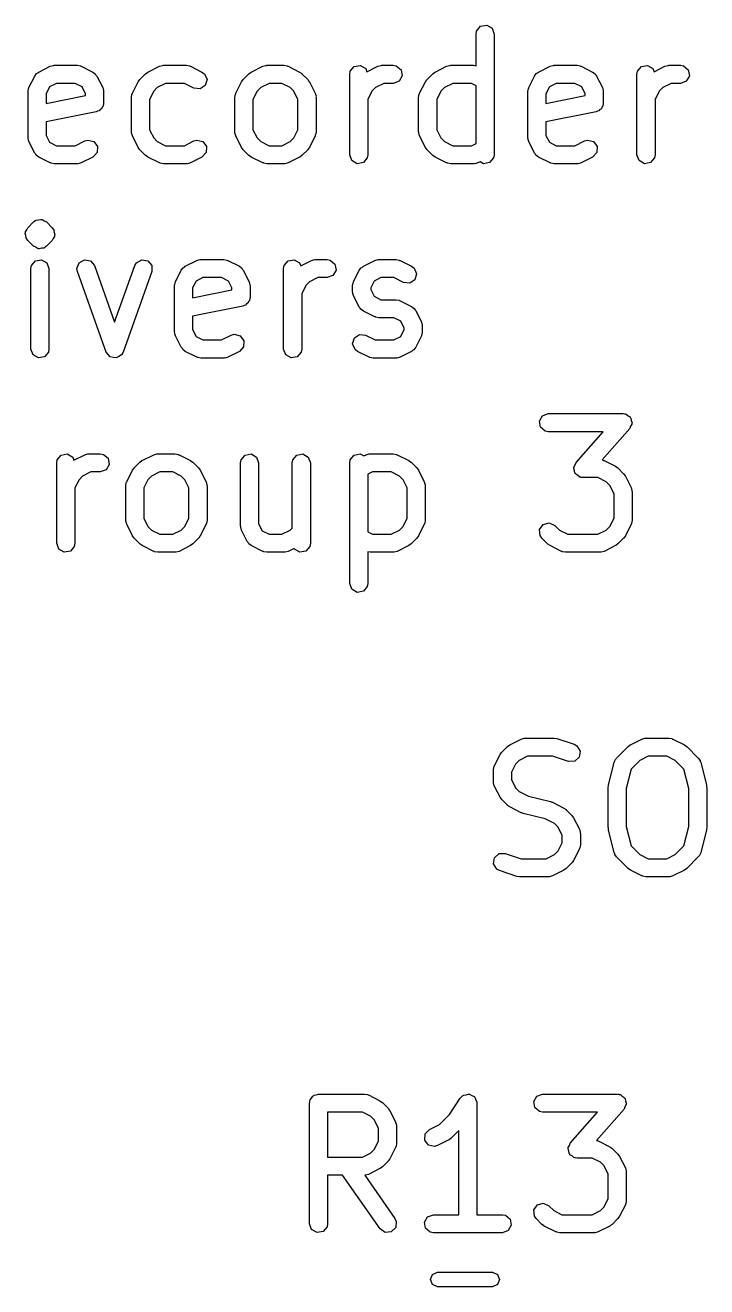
# Model space of a CAD drawing. Extents: x 84 to 170.9, y -102.7 to -57.6.
# Drawn here: x 111.15 to 116.8, y -83.22 to -72.77 of the extents above; entities that cross this region are included whole.
import ezdxf

# ---------------------------------------------------------------- set-up
doc = ezdxf.new("R2010")
doc.units = 0
doc.layers.add('BLACK', color=7, linetype='CONTINUOUS')

msp = doc.modelspace()

# ---------------------------------------------------------------- linework, layer by layer
at = {"layer": 'BLACK', "linetype": 'CONTINUOUS'}
for p, q in [((114.929, -72.7774), (114.98, -72.7685)), ((114.98, -72.7685), (115.024, -72.7942)), ((114.892, -72.8424), (114.896, -72.8167)), ((114.892, -73.1043), (114.892, -72.8424)), ((114.896, -72.8167), (114.929, -72.7774)), ((115.024, -72.7942), (115.042, -72.8424)), ((115.042, -72.8424), (115.042, -73.8424)), ((111.185, -73.285), (111.233, -73.1898)), ((111.233, -73.1898), (111.248, -73.1689)), ((111.248, -73.1689), (111.259, -73.1644)), ((111.259, -73.1644), (111.266, -73.1563)), ((111.266, -73.1563), (111.362, -73.1086)), ((111.362, -73.1086), (111.387, -73.1012)), ((111.387, -73.1012), (111.391, -73.1022)), ((111.391, -73.1022), (111.395, -73.1007)), ((111.395, -73.1007), (111.586, -73.1007)), ((111.586, -73.1007), (111.611, -73.1052)), ((111.611, -73.1052), (111.615, -73.1081)), ((111.615, -73.1081), (111.619, -73.1086)), ((111.619, -73.1086), (111.714, -73.1563)), ((111.714, -73.1563), (111.735, -73.1718)), ((111.735, -73.1718), (111.74, -73.1821)), ((111.74, -73.1821), (111.748, -73.1898)), ((111.748, -73.1898), (111.796, -73.285)), ((112.104, -73.2179), (112.152, -73.1703)), ((112.152, -73.1703), (112.17, -73.1574)), ((112.17, -73.1574), (112.171, -73.1563)), ((112.171, -73.1563), (112.266, -73.1086)), ((112.266, -73.1086), (112.291, -73.1012)), ((112.291, -73.1012), (112.296, -73.1022)), ((112.296, -73.1022), (112.3, -73.1007)), ((112.3, -73.1007), (112.49, -73.1007)), ((112.49, -73.1007), (112.516, -73.1052)), ((112.516, -73.1052), (112.52, -73.1081)), ((112.52, -73.1081), (112.524, -73.1086)), ((112.524, -73.1086), (112.619, -73.1563)), ((112.619, -73.1563), (112.64, -73.1718)), ((112.64, -73.1718), (112.661, -73.2188)), ((112.961, -73.2179), (113.009, -73.1703)), ((113.009, -73.1703), (113.027, -73.1574)), ((113.027, -73.1574), (113.028, -73.1563)), ((113.028, -73.1563), (113.124, -73.1086)), ((113.124, -73.1086), (113.149, -73.1012)), ((113.149, -73.1012), (113.153, -73.1022)), ((113.153, -73.1022), (113.157, -73.1007)), ((113.157, -73.1007), (113.3, -73.1007)), ((113.3, -73.1007), (113.326, -73.1052)), ((113.326, -73.1052), (113.329, -73.1081)), ((113.329, -73.1081), (113.334, -73.1086)), ((113.334, -73.1086), (113.429, -73.1563)), ((113.429, -73.1563), (113.447, -73.1696)), ((113.447, -73.1696), (113.448, -73.1703)), ((113.448, -73.1703), (113.496, -73.2179)), ((113.844, -73.1757), (113.849, -73.1501)), ((113.844, -73.8424), (113.844, -73.1757)), ((113.849, -73.1501), (113.882, -73.1108)), ((113.882, -73.1108), (113.932, -73.1019)), ((113.932, -73.1019), (113.977, -73.1275)), ((113.977, -73.1275), (113.986, -73.1536)), ((113.986, -73.1536), (114.076, -73.1086)), ((114.076, -73.1086), (114.101, -73.1012)), ((114.101, -73.1012), (114.105, -73.1022)), ((114.105, -73.1022), (114.11, -73.1007)), ((114.11, -73.1007), (114.205, -73.1007)), ((114.205, -73.1007), (114.23, -73.1052)), ((114.23, -73.1052), (114.27, -73.1382)), ((114.279, -73.1887), (114.253, -73.2332)), ((114.27, -73.1382), (114.279, -73.1887)), ((114.485, -73.2179), (114.533, -73.1703)), ((114.533, -73.1703), (114.551, -73.1574)), ((114.551, -73.1574), (114.552, -73.1563)), ((114.552, -73.1563), (114.647, -73.1086)), ((114.647, -73.1086), (114.672, -73.1012)), ((114.672, -73.1012), (114.677, -73.1022)), ((114.677, -73.1022), (114.681, -73.1007)), ((114.681, -73.1007), (114.871, -73.1007)), ((114.871, -73.1007), (114.892, -73.1043)), ((115.328, -73.285), (115.376, -73.1898)), ((115.376, -73.1898), (115.391, -73.1689)), ((115.391, -73.1689), (115.402, -73.1644)), ((115.402, -73.1644), (115.409, -73.1563)), ((115.409, -73.1563), (115.505, -73.1086)), ((115.505, -73.1086), (115.53, -73.1012)), ((115.53, -73.1012), (115.534, -73.1022)), ((115.534, -73.1022), (115.538, -73.1007)), ((115.538, -73.1007), (115.729, -73.1007)), ((115.729, -73.1007), (115.754, -73.1052)), ((115.754, -73.1052), (115.758, -73.1081)), ((115.758, -73.1081), (115.762, -73.1086)), ((115.762, -73.1086), (115.857, -73.1563)), ((115.857, -73.1563), (115.878, -73.1718)), ((115.878, -73.1718), (115.883, -73.1821)), ((115.883, -73.1821), (115.891, -73.1898)), ((115.891, -73.1898), (115.939, -73.285)), ((116.225, -73.1757), (116.23, -73.1501)), ((116.225, -73.8424), (116.225, -73.1757)), ((116.23, -73.1501), (116.262, -73.1108)), ((116.262, -73.1108), (116.313, -73.1019)), ((116.313, -73.1019), (116.357, -73.1275)), ((116.357, -73.1275), (116.367, -73.1536)), ((116.367, -73.1536), (116.457, -73.1086)), ((116.457, -73.1086), (116.482, -73.1012)), ((116.482, -73.1012), (116.486, -73.1022)), ((116.486, -73.1022), (116.49, -73.1007)), ((116.49, -73.1007), (116.586, -73.1007)), ((116.586, -73.1007), (116.611, -73.1052)), ((116.611, -73.1052), (116.651, -73.1382)), ((116.66, -73.1887), (116.634, -73.2332)), ((116.651, -73.1382), (116.66, -73.1887)), ((111.177, -73.3186), (111.182, -73.2929)), ((111.182, -73.2929), (111.185, -73.2895)), ((111.185, -73.2895), (111.185, -73.285)), ((111.356, -73.2792), (111.327, -73.3363)), ((111.413, -73.2507), (111.356, -73.2792)), ((111.568, -73.2507), (111.413, -73.2507)), ((111.625, -73.2792), (111.568, -73.2507)), ((111.654, -73.3363), (111.625, -73.2792)), ((111.796, -73.285), (111.803, -73.31)), ((112.042, -73.3326), (112.09, -73.2374)), ((112.09, -73.2374), (112.103, -73.2194)), ((112.103, -73.2194), (112.104, -73.2179)), ((112.249, -73.285), (112.219, -73.3154)), ((112.318, -73.2507), (112.249, -73.285)), ((112.473, -73.2507), (112.318, -73.2507)), ((112.552, -73.2904), (112.473, -73.2507)), ((112.603, -73.2963), (112.552, -73.2904)), ((112.646, -73.268), (112.603, -73.2963)), ((112.661, -73.2188), (112.646, -73.268)), ((112.9, -73.3326), (112.947, -73.2374)), ((112.947, -73.2374), (112.961, -73.2194)), ((112.961, -73.2194), (112.961, -73.2179)), ((113.106, -73.285), (113.076, -73.3154)), ((113.175, -73.2507), (113.106, -73.285)), ((113.282, -73.2507), (113.175, -73.2507)), ((113.351, -73.285), (113.282, -73.2507)), ((113.381, -73.3154), (113.351, -73.285)), ((113.496, -73.2179), (113.509, -73.2363)), ((113.509, -73.2363), (113.51, -73.2374)), ((113.51, -73.2374), (113.558, -73.3326)), ((114.059, -73.285), (114.028, -73.3154)), ((114.127, -73.2507), (114.059, -73.285)), ((114.205, -73.2507), (114.127, -73.2507)), ((114.253, -73.2332), (114.205, -73.2507)), ((114.423, -73.3326), (114.471, -73.2374)), ((114.471, -73.2374), (114.484, -73.2194)), ((114.484, -73.2194), (114.485, -73.2179)), ((114.63, -73.285), (114.6, -73.3154)), ((114.699, -73.2507), (114.63, -73.285)), ((114.854, -73.2507), (114.699, -73.2507)), ((114.892, -73.2697), (114.854, -73.2507)), ((114.892, -73.7484), (114.892, -73.2697)), ((115.32, -73.3186), (115.325, -73.2929)), ((115.325, -73.2929), (115.328, -73.2895)), ((115.328, -73.2895), (115.328, -73.285)), ((115.499, -73.2792), (115.47, -73.3363)), ((115.556, -73.2507), (115.499, -73.2792)), ((115.711, -73.2507), (115.556, -73.2507)), ((115.768, -73.2792), (115.711, -73.2507)), ((115.796, -73.3363), (115.768, -73.2792)), ((115.939, -73.285), (115.946, -73.31)), ((116.44, -73.285), (116.409, -73.3154)), ((116.508, -73.2507), (116.44, -73.285)), ((116.586, -73.2507), (116.508, -73.2507)), ((116.634, -73.2332), (116.586, -73.2507)), ((111.177, -73.6995), (111.177, -73.3186)), ((111.327, -73.3363), (111.327, -73.4176)), ((111.327, -73.4176), (111.654, -73.3523)), ((111.654, -73.3523), (111.654, -73.3363)), ((111.803, -73.31), (111.802, -73.3144)), ((111.802, -73.3144), (111.804, -73.3186)), ((111.804, -73.3186), (111.804, -73.4138)), ((112.035, -73.3662), (112.039, -73.3405)), ((112.035, -73.6519), (112.035, -73.3662)), ((112.039, -73.3405), (112.042, -73.3371)), ((112.042, -73.3371), (112.042, -73.3326)), ((112.219, -73.3154), (112.185, -73.3839)), ((112.185, -73.3839), (112.185, -73.6342)), ((112.892, -73.3662), (112.896, -73.3405)), ((112.892, -73.6519), (112.892, -73.3662)), ((112.896, -73.3405), (112.899, -73.3371)), ((112.899, -73.3371), (112.9, -73.3326)), ((113.076, -73.3154), (113.042, -73.3839)), ((113.042, -73.3839), (113.042, -73.6342)), ((113.415, -73.3839), (113.381, -73.3154)), ((113.415, -73.6342), (113.415, -73.3839)), ((113.558, -73.3326), (113.565, -73.3576)), ((113.565, -73.3576), (113.564, -73.362)), ((113.564, -73.362), (113.565, -73.3662)), ((113.565, -73.3662), (113.565, -73.6519)), ((114.028, -73.3154), (113.994, -73.3839)), ((113.994, -73.3839), (113.994, -73.8424)), ((114.415, -73.3662), (114.42, -73.3405)), ((114.415, -73.6519), (114.415, -73.3662)), ((114.42, -73.3405), (114.423, -73.3371)), ((114.423, -73.3371), (114.423, -73.3326)), ((114.6, -73.3154), (114.565, -73.3839)), ((114.565, -73.3839), (114.565, -73.6342)), ((115.32, -73.6995), (115.32, -73.3186)), ((115.47, -73.3363), (115.47, -73.4176)), ((115.47, -73.4176), (115.796, -73.3523)), ((115.796, -73.3523), (115.796, -73.3363)), ((115.946, -73.31), (115.945, -73.3144)), ((115.945, -73.3144), (115.946, -73.3186)), ((115.946, -73.3186), (115.946, -73.4138)), ((116.409, -73.3154), (116.375, -73.3839)), ((116.375, -73.3839), (116.375, -73.8424)), ((111.743, -73.4874), (111.327, -73.5705)), ((111.754, -73.4809), (111.743, -73.4874)), ((111.766, -73.4788), (111.754, -73.4809)), ((111.775, -73.468), (111.766, -73.4788)), ((111.787, -73.4607), (111.775, -73.468)), ((111.791, -73.449), (111.787, -73.4607)), ((111.799, -73.4395), (111.791, -73.449)), ((111.804, -73.4138), (111.799, -73.4395)), ((115.886, -73.4874), (115.47, -73.5705)), ((115.897, -73.4809), (115.886, -73.4874)), ((115.909, -73.4788), (115.897, -73.4809)), ((115.918, -73.468), (115.909, -73.4788)), ((115.93, -73.4607), (115.918, -73.468)), ((115.934, -73.449), (115.93, -73.4607)), ((115.942, -73.4395), (115.934, -73.449)), ((115.946, -73.4138), (115.942, -73.4395)), ((111.327, -73.5705), (111.327, -73.6818)), ((115.47, -73.5705), (115.47, -73.6818)), ((111.179, -73.7037), (111.177, -73.6995)), ((111.178, -73.7081), (111.179, -73.7037)), ((111.185, -73.7331), (111.178, -73.7081)), ((111.327, -73.6818), (111.356, -73.7389)), ((112.036, -73.6561), (112.035, -73.6519)), ((112.035, -73.6605), (112.036, -73.6561)), ((112.042, -73.6854), (112.035, -73.6605)), ((112.09, -73.7807), (112.042, -73.6854)), ((112.185, -73.6342), (112.219, -73.7027)), ((112.219, -73.7027), (112.249, -73.7331)), ((112.893, -73.6561), (112.892, -73.6519)), ((112.892, -73.6605), (112.893, -73.6561)), ((112.9, -73.6854), (112.892, -73.6605)), ((112.947, -73.7807), (112.9, -73.6854)), ((113.042, -73.6342), (113.076, -73.7027)), ((113.076, -73.7027), (113.106, -73.7331)), ((113.351, -73.7331), (113.381, -73.7027)), ((113.381, -73.7027), (113.415, -73.6342)), ((113.558, -73.6854), (113.51, -73.7807)), ((113.561, -73.6776), (113.558, -73.681)), ((113.558, -73.681), (113.558, -73.6854)), ((113.565, -73.6519), (113.561, -73.6776)), ((114.417, -73.6561), (114.415, -73.6519)), ((114.416, -73.6605), (114.417, -73.6561)), ((114.423, -73.6854), (114.416, -73.6605)), ((114.471, -73.7807), (114.423, -73.6854)), ((114.565, -73.6342), (114.6, -73.7027)), ((114.6, -73.7027), (114.63, -73.7331)), ((115.322, -73.7037), (115.32, -73.6995)), ((115.321, -73.7081), (115.322, -73.7037)), ((115.328, -73.7331), (115.321, -73.7081)), ((115.47, -73.6818), (115.499, -73.7389)), ((111.233, -73.8283), (111.185, -73.7331)), ((111.356, -73.7389), (111.413, -73.7674)), ((111.413, -73.7674), (111.568, -73.7674)), ((111.568, -73.7674), (111.647, -73.7277)), ((111.647, -73.7277), (111.672, -73.7203)), ((111.672, -73.7203), (111.722, -73.7322)), ((111.722, -73.7322), (111.753, -73.7734)), ((111.753, -73.7734), (111.75, -73.8246)), ((112.091, -73.7818), (112.09, -73.7807)), ((112.104, -73.8002), (112.091, -73.7818)), ((112.152, -73.8478), (112.104, -73.8002)), ((112.249, -73.7331), (112.318, -73.7674)), ((112.318, -73.7674), (112.473, -73.7674)), ((112.473, -73.7674), (112.552, -73.7277)), ((112.552, -73.7277), (112.577, -73.7203)), ((112.577, -73.7203), (112.627, -73.7322)), ((112.627, -73.7322), (112.658, -73.7734)), ((112.658, -73.7734), (112.655, -73.8246)), ((112.948, -73.7818), (112.947, -73.7807)), ((112.961, -73.8002), (112.948, -73.7818)), ((113.009, -73.8478), (112.961, -73.8002)), ((113.106, -73.7331), (113.175, -73.7674)), ((113.175, -73.7674), (113.282, -73.7674)), ((113.282, -73.7674), (113.351, -73.7331)), ((113.496, -73.8002), (113.448, -73.8478)), ((113.497, -73.7987), (113.496, -73.8002)), ((113.51, -73.7807), (113.497, -73.7987)), ((114.472, -73.7818), (114.471, -73.7807)), ((114.485, -73.8002), (114.472, -73.7818)), ((114.533, -73.8478), (114.485, -73.8002)), ((114.63, -73.7331), (114.699, -73.7674)), ((114.699, -73.7674), (114.854, -73.7674)), ((114.854, -73.7674), (114.892, -73.7484)), ((115.376, -73.8283), (115.328, -73.7331)), ((115.499, -73.7389), (115.556, -73.7674)), ((115.556, -73.7674), (115.711, -73.7674)), ((115.711, -73.7674), (115.79, -73.7277)), ((115.79, -73.7277), (115.815, -73.7203)), ((115.815, -73.7203), (115.865, -73.7322)), ((115.865, -73.7322), (115.896, -73.7734)), ((115.896, -73.7734), (115.893, -73.8246)), ((111.241, -73.836), (111.233, -73.8283)), ((111.246, -73.8463), (111.241, -73.836)), ((111.266, -73.8618), (111.246, -73.8463)), ((111.362, -73.9095), (111.266, -73.8618)), ((111.366, -73.91), (111.362, -73.9095)), ((111.37, -73.9129), (111.366, -73.91)), ((111.395, -73.9174), (111.37, -73.9129)), ((111.586, -73.9174), (111.395, -73.9174)), ((111.59, -73.9158), (111.586, -73.9174)), ((111.594, -73.9169), (111.59, -73.9158)), ((111.619, -73.9095), (111.594, -73.9169)), ((111.714, -73.8618), (111.619, -73.9095)), ((111.75, -73.8246), (111.714, -73.8618)), ((112.153, -73.8485), (112.152, -73.8478)), ((112.171, -73.8618), (112.153, -73.8485)), ((112.266, -73.9095), (112.171, -73.8618)), ((112.271, -73.91), (112.266, -73.9095)), ((112.274, -73.9129), (112.271, -73.91)), ((112.3, -73.9174), (112.274, -73.9129)), ((112.49, -73.9174), (112.3, -73.9174)), ((112.495, -73.9158), (112.49, -73.9174)), ((112.499, -73.9169), (112.495, -73.9158)), ((112.524, -73.9095), (112.499, -73.9169)), ((112.619, -73.8618), (112.524, -73.9095)), ((112.655, -73.8246), (112.619, -73.8618)), ((113.01, -73.8485), (113.009, -73.8478)), ((113.028, -73.8618), (113.01, -73.8485)), ((113.124, -73.9095), (113.028, -73.8618)), ((113.128, -73.91), (113.124, -73.9095)), ((113.131, -73.9129), (113.128, -73.91)), ((113.157, -73.9174), (113.131, -73.9129)), ((113.3, -73.9174), (113.157, -73.9174)), ((113.304, -73.9158), (113.3, -73.9174)), ((113.309, -73.9169), (113.304, -73.9158)), ((113.334, -73.9095), (113.309, -73.9169)), ((113.429, -73.8618), (113.334, -73.9095)), ((113.43, -73.8607), (113.429, -73.8618)), ((113.448, -73.8478), (113.43, -73.8607)), ((113.862, -73.8906), (113.844, -73.8424)), ((113.906, -73.9162), (113.862, -73.8906)), ((113.957, -73.9073), (113.906, -73.9162)), ((113.99, -73.868), (113.957, -73.9073)), ((113.994, -73.8424), (113.99, -73.868)), ((114.534, -73.8485), (114.533, -73.8478)), ((114.552, -73.8618), (114.534, -73.8485)), ((114.647, -73.9095), (114.552, -73.8618)), ((114.652, -73.91), (114.647, -73.9095)), ((114.655, -73.9129), (114.652, -73.91)), ((114.681, -73.9174), (114.655, -73.9129)), ((114.871, -73.9174), (114.681, -73.9174)), ((114.876, -73.9158), (114.871, -73.9174)), ((114.88, -73.9169), (114.876, -73.9158)), ((114.905, -73.9095), (114.88, -73.9169)), ((114.925, -73.8996), (114.905, -73.9095)), ((114.954, -73.9162), (114.925, -73.8996)), ((115.004, -73.9073), (114.954, -73.9162)), ((115.037, -73.868), (115.004, -73.9073)), ((115.042, -73.8424), (115.037, -73.868)), ((115.384, -73.836), (115.376, -73.8283)), ((115.388, -73.8463), (115.384, -73.836)), ((115.409, -73.8618), (115.388, -73.8463)), ((115.505, -73.9095), (115.409, -73.8618)), ((115.509, -73.91), (115.505, -73.9095)), ((115.512, -73.9129), (115.509, -73.91)), ((115.538, -73.9174), (115.512, -73.9129)), ((115.729, -73.9174), (115.538, -73.9174)), ((115.733, -73.9158), (115.729, -73.9174)), ((115.737, -73.9169), (115.733, -73.9158)), ((115.762, -73.9095), (115.737, -73.9169)), ((115.857, -73.8618), (115.762, -73.9095)), ((115.893, -73.8246), (115.857, -73.8618)), ((116.243, -73.8906), (116.225, -73.8424)), ((116.287, -73.9162), (116.243, -73.8906)), ((116.337, -73.9073), (116.287, -73.9162)), ((116.37, -73.868), (116.337, -73.9073)), ((116.375, -73.8424), (116.37, -73.868)), ((111.167, -74.4646), (111.176, -74.447)), ((111.176, -74.447), (111.223, -74.3993)), ((111.223, -74.3993), (111.231, -74.3937)), ((111.231, -74.3937), (111.233, -74.3909)), ((111.233, -74.3909), (111.236, -74.3901)), ((111.236, -74.3901), (111.237, -74.39)), ((111.237, -74.39), (111.239, -74.3874)), ((111.239, -74.3874), (111.241, -74.3871)), ((111.241, -74.3871), (111.244, -74.3844)), ((111.244, -74.3844), (111.264, -74.3827)), ((111.264, -74.3827), (111.283, -74.3777)), ((111.283, -74.3777), (111.286, -74.3791)), ((111.286, -74.3791), (111.289, -74.3785)), ((111.289, -74.3785), (111.292, -74.3802)), ((111.292, -74.3802), (111.296, -74.3799)), ((111.296, -74.3799), (111.312, -74.3911)), ((111.312, -74.3911), (111.329, -74.3993)), ((111.329, -74.3993), (111.377, -74.447)), ((111.377, -74.447), (111.383, -74.4551)), ((111.154, -74.4935), (111.157, -74.4873)), ((111.159, -74.5123), (111.154, -74.4935)), ((111.156, -74.4806), (111.167, -74.4646)), ((111.157, -74.4873), (111.156, -74.4806)), ((111.161, -74.5317), (111.159, -74.5123)), ((111.166, -74.5398), (111.161, -74.5317)), ((111.167, -74.543), (111.166, -74.5398)), ((111.17, -74.5449), (111.167, -74.543)), ((111.176, -74.553), (111.17, -74.5449)), ((111.223, -74.6007), (111.176, -74.553)), ((111.377, -74.553), (111.329, -74.6007)), ((111.385, -74.5354), (111.377, -74.553)), ((111.383, -74.4551), (111.385, -74.457)), ((111.385, -74.457), (111.386, -74.4602)), ((111.396, -74.5194), (111.385, -74.5354)), ((111.386, -74.4602), (111.392, -74.4683)), ((111.392, -74.4683), (111.393, -74.4877)), ((111.393, -74.4877), (111.399, -74.5065)), ((111.399, -74.5065), (111.396, -74.5127)), ((111.396, -74.5127), (111.396, -74.5194)), ((111.241, -74.6089), (111.223, -74.6007)), ((111.257, -74.6201), (111.241, -74.6089)), ((111.26, -74.6198), (111.257, -74.6201)), ((111.263, -74.6215), (111.26, -74.6198)), ((111.267, -74.6209), (111.263, -74.6215)), ((111.27, -74.6223), (111.267, -74.6209)), ((111.288, -74.6173), (111.27, -74.6223)), ((111.308, -74.6156), (111.288, -74.6173)), ((111.312, -74.6129), (111.308, -74.6156)), ((111.314, -74.6126), (111.312, -74.6129)), ((111.316, -74.61), (111.314, -74.6126)), ((111.319, -74.6091), (111.316, -74.6099)), ((111.316, -74.6099), (111.316, -74.61)), ((111.321, -74.6063), (111.319, -74.6091)), ((111.329, -74.6007), (111.321, -74.6063)), ((111.201, -74.7857), (111.206, -74.7601)), ((111.206, -74.7601), (111.239, -74.7208)), ((111.239, -74.7208), (111.289, -74.7119)), ((111.289, -74.7119), (111.334, -74.7375)), ((111.334, -74.7375), (111.351, -74.7857)), ((111.582, -74.7853), (111.6, -74.7372)), ((111.6, -74.7372), (111.645, -74.7118)), ((111.645, -74.7118), (111.695, -74.721)), ((111.695, -74.721), (111.728, -74.7605)), ((111.728, -74.7605), (111.895, -75.2294)), ((111.895, -75.2294), (112.063, -74.7605)), ((112.063, -74.7605), (112.076, -74.7379)), ((112.076, -74.7379), (112.12, -74.7119)), ((112.12, -74.7119), (112.17, -74.7205)), ((112.17, -74.7205), (112.204, -74.7596)), ((112.204, -74.7596), (112.204, -74.8109)), ((112.481, -74.7663), (112.576, -74.7186)), ((112.576, -74.7186), (112.601, -74.7112)), ((112.601, -74.7112), (112.605, -74.7122)), ((112.605, -74.7122), (112.61, -74.7107)), ((112.61, -74.7107), (112.8, -74.7107)), ((112.8, -74.7107), (112.826, -74.7152)), ((112.826, -74.7152), (112.829, -74.7181)), ((112.829, -74.7181), (112.834, -74.7186)), ((112.834, -74.7186), (112.929, -74.7663)), ((113.296, -74.7857), (113.301, -74.7601)), ((113.301, -74.7601), (113.334, -74.7208)), ((113.334, -74.7208), (113.384, -74.7119)), ((113.384, -74.7119), (113.429, -74.7375)), ((113.429, -74.7375), (113.438, -74.7636)), ((113.438, -74.7636), (113.528, -74.7186)), ((113.528, -74.7186), (113.553, -74.7112)), ((113.553, -74.7112), (113.558, -74.7122)), ((113.558, -74.7122), (113.562, -74.7107)), ((113.562, -74.7107), (113.657, -74.7107)), ((113.657, -74.7107), (113.683, -74.7152)), ((113.683, -74.7152), (113.722, -74.7482)), ((113.722, -74.7482), (113.731, -74.7987)), ((113.957, -74.7663), (114.052, -74.7186)), ((114.052, -74.7186), (114.077, -74.7112)), ((114.077, -74.7112), (114.081, -74.7122)), ((114.081, -74.7122), (114.086, -74.7107)), ((114.086, -74.7107), (114.229, -74.7107)), ((114.229, -74.7107), (114.254, -74.7152)), ((114.254, -74.7152), (114.258, -74.7181)), ((114.258, -74.7181), (114.262, -74.7186)), ((114.262, -74.7186), (114.357, -74.7663)), ((111.201, -75.4524), (111.201, -74.7857)), ((111.351, -74.7857), (111.351, -75.4524)), ((111.587, -74.8109), (111.582, -74.7853)), ((111.825, -75.4776), (111.587, -74.8109)), ((112.204, -74.8109), (111.966, -75.4776)), ((112.4, -74.895), (112.447, -74.7998)), ((112.447, -74.7998), (112.463, -74.7789)), ((112.463, -74.7789), (112.473, -74.7744)), ((112.473, -74.7744), (112.481, -74.7663)), ((112.627, -74.8607), (112.57, -74.8892)), ((112.782, -74.8607), (112.627, -74.8607)), ((112.839, -74.8892), (112.782, -74.8607)), ((112.929, -74.7663), (112.95, -74.7818)), ((112.95, -74.7818), (112.954, -74.7921)), ((112.954, -74.7921), (112.962, -74.7998)), ((112.962, -74.7998), (113.01, -74.895)), ((113.296, -75.4524), (113.296, -74.7857)), ((113.58, -74.8607), (113.511, -74.895)), ((113.657, -74.8607), (113.58, -74.8607)), ((113.705, -74.8432), (113.657, -74.8607)), ((113.731, -74.7987), (113.705, -74.8432)), ((113.876, -74.895), (113.923, -74.7998)), ((113.923, -74.7998), (113.939, -74.7789)), ((113.939, -74.7789), (113.949, -74.7744)), ((113.949, -74.7744), (113.957, -74.7663)), ((114.103, -74.8607), (114.046, -74.8892)), ((114.211, -74.8607), (114.103, -74.8607)), ((114.29, -74.9004), (114.211, -74.8607)), ((114.357, -74.7663), (114.378, -74.7818)), ((114.378, -74.7818), (114.399, -74.8288)), ((114.399, -74.8288), (114.384, -74.878)), ((112.392, -74.9286), (112.396, -74.9029)), ((112.392, -75.3095), (112.392, -74.9286)), ((112.396, -74.9029), (112.399, -74.8995)), ((112.399, -74.8995), (112.4, -74.895)), ((112.57, -74.8892), (112.542, -74.9463)), ((112.542, -74.9463), (112.542, -75.0276)), ((112.542, -75.0276), (112.868, -74.9623)), ((112.868, -74.9463), (112.839, -74.8892)), ((112.868, -74.9623), (112.868, -74.9463)), ((113.01, -74.895), (113.017, -74.92)), ((113.017, -74.92), (113.016, -74.9244)), ((113.016, -74.9244), (113.018, -74.9286)), ((113.018, -74.9286), (113.018, -75.0238)), ((113.481, -74.9254), (113.446, -74.9939)), ((113.511, -74.895), (113.481, -74.9254)), ((113.868, -74.9286), (113.872, -74.9029)), ((113.868, -74.9762), (113.868, -74.9286)), ((113.872, -74.9029), (113.875, -74.8995)), ((113.875, -74.8995), (113.876, -74.895)), ((114.046, -74.8892), (114.018, -74.9463)), ((114.018, -74.9463), (114.018, -74.9585)), ((114.018, -74.9585), (114.046, -75.0155)), ((114.341, -74.9063), (114.29, -74.9004)), ((114.384, -74.878), (114.341, -74.9063)), ((113.001, -75.0707), (112.989, -75.078)), ((113.005, -75.059), (113.001, -75.0707)), ((113.013, -75.0495), (113.005, -75.059)), ((113.018, -75.0238), (113.013, -75.0495)), ((113.446, -74.9939), (113.446, -75.4524)), ((113.869, -74.9804), (113.868, -74.9762)), ((113.868, -74.9848), (113.869, -74.9804)), ((113.876, -75.0097), (113.868, -74.9848)), ((113.923, -75.105), (113.876, -75.0097)), ((114.046, -75.0155), (114.103, -75.044)), ((114.103, -75.044), (114.229, -75.044)), ((114.229, -75.044), (114.254, -75.0486)), ((114.254, -75.0486), (114.258, -75.0515)), ((114.258, -75.0515), (114.262, -75.052)), ((114.262, -75.052), (114.357, -75.0996)), ((112.958, -75.0974), (112.542, -75.1805)), ((112.542, -75.1805), (112.542, -75.2918)), ((112.968, -75.0909), (112.958, -75.0974)), ((112.98, -75.0888), (112.968, -75.0909)), ((112.989, -75.078), (112.98, -75.0888)), ((113.932, -75.1127), (113.923, -75.105)), ((113.936, -75.123), (113.932, -75.1127)), ((113.957, -75.1385), (113.936, -75.123)), ((114.052, -75.1861), (113.957, -75.1385)), ((114.357, -75.0996), (114.378, -75.1151)), ((114.378, -75.1151), (114.383, -75.1254)), ((114.383, -75.1254), (114.391, -75.1331)), ((114.391, -75.1331), (114.439, -75.2284)), ((114.057, -75.1866), (114.052, -75.1861)), ((114.06, -75.1895), (114.057, -75.1866)), ((114.086, -75.194), (114.06, -75.1895)), ((114.211, -75.194), (114.086, -75.194)), ((114.268, -75.2226), (114.211, -75.194)), ((114.296, -75.2796), (114.268, -75.2226)), ((114.296, -75.2918), (114.296, -75.2796)), ((114.439, -75.2284), (114.446, -75.2533)), ((114.446, -75.2533), (114.445, -75.2577)), ((114.445, -75.2577), (114.446, -75.2619)), ((114.446, -75.2619), (114.446, -75.3095)), ((112.393, -75.3137), (112.392, -75.3095)), ((112.392, -75.3181), (112.393, -75.3137)), ((112.4, -75.3431), (112.392, -75.3181)), ((112.447, -75.4383), (112.4, -75.3431)), ((112.542, -75.2918), (112.57, -75.3489)), ((112.57, -75.3489), (112.627, -75.3774)), ((112.627, -75.3774), (112.782, -75.3774)), ((112.782, -75.3774), (112.862, -75.3377)), ((112.862, -75.3377), (112.887, -75.3303)), ((112.887, -75.3303), (112.937, -75.3422)), ((112.937, -75.3422), (112.967, -75.3834)), ((112.967, -75.3834), (112.964, -75.4346)), ((113.868, -75.4093), (113.883, -75.3601)), ((113.883, -75.3601), (113.925, -75.3318)), ((113.925, -75.3318), (113.976, -75.3377)), ((113.976, -75.3377), (114.056, -75.3774)), ((114.056, -75.3774), (114.211, -75.3774)), ((114.211, -75.3774), (114.268, -75.3489)), ((114.268, -75.3489), (114.296, -75.2918)), ((114.439, -75.3431), (114.391, -75.4383)), ((114.442, -75.3352), (114.439, -75.3386)), ((114.439, -75.3386), (114.439, -75.3431)), ((114.446, -75.3095), (114.442, -75.3352)), ((111.219, -75.5006), (111.201, -75.4524)), ((111.347, -75.478), (111.314, -75.5173)), ((111.351, -75.4524), (111.347, -75.478)), ((111.825, -75.478), (111.825, -75.4776)), ((111.825, -75.4785), (111.825, -75.478)), ((111.841, -75.4977), (111.825, -75.4785)), ((111.966, -75.4776), (111.953, -75.5002)), ((112.455, -75.446), (112.447, -75.4383)), ((112.46, -75.4563), (112.455, -75.446)), ((112.481, -75.4718), (112.46, -75.4563)), ((112.576, -75.5195), (112.481, -75.4718)), ((112.929, -75.4718), (112.834, -75.5195)), ((112.964, -75.4346), (112.929, -75.4718)), ((113.314, -75.5006), (113.296, -75.4524)), ((113.442, -75.478), (113.409, -75.5173)), ((113.446, -75.4524), (113.442, -75.478)), ((113.888, -75.4563), (113.868, -75.4093)), ((113.909, -75.4718), (113.888, -75.4563)), ((114.005, -75.5195), (113.909, -75.4718)), ((114.357, -75.4718), (114.262, -75.5195)), ((114.365, -75.4637), (114.357, -75.4718)), ((114.375, -75.4592), (114.365, -75.4637)), ((114.391, -75.4383), (114.375, -75.4592)), ((111.263, -75.5262), (111.219, -75.5006)), ((111.314, -75.5173), (111.263, -75.5262)), ((111.857, -75.5171), (111.841, -75.4977)), ((111.858, -75.5172), (111.857, -75.5171)), ((111.858, -75.5176), (111.858, -75.5172)), ((111.883, -75.5218), (111.858, -75.5176)), ((111.908, -75.5263), (111.883, -75.5218)), ((111.909, -75.5262), (111.908, -75.5261)), ((111.908, -75.5261), (111.908, -75.5263)), ((111.93, -75.5134), (111.909, -75.5262)), ((111.952, -75.5009), (111.93, -75.5134)), ((111.953, -75.5005), (111.952, -75.5009)), ((111.953, -75.5002), (111.953, -75.5005)), ((112.58, -75.52), (112.576, -75.5195)), ((112.584, -75.5229), (112.58, -75.52)), ((112.61, -75.5274), (112.584, -75.5229)), ((112.8, -75.5274), (112.61, -75.5274)), ((112.804, -75.5258), (112.8, -75.5274)), ((112.809, -75.5269), (112.804, -75.5258)), ((112.834, -75.5195), (112.809, -75.5269)), ((113.358, -75.5262), (113.314, -75.5006)), ((113.409, -75.5173), (113.358, -75.5262)), ((114.009, -75.52), (114.005, -75.5195)), ((114.012, -75.5229), (114.009, -75.52)), ((114.038, -75.5274), (114.012, -75.5229)), ((114.229, -75.5274), (114.038, -75.5274)), ((114.233, -75.5258), (114.229, -75.5274)), ((114.237, -75.5269), (114.233, -75.5258)), ((114.262, -75.5195), (114.237, -75.5269)), ((115.417, -76.0494), (115.442, -76.0049)), ((115.442, -76.0049), (115.49, -75.9874)), ((115.49, -75.9874), (116.11, -75.9874)), ((116.11, -75.9874), (116.121, -75.9893)), ((116.121, -75.9893), (116.124, -75.9888)), ((116.124, -75.9888), (116.127, -75.9904)), ((116.127, -75.9904), (116.135, -75.9919)), ((116.135, -75.9919), (116.151, -76.0049)), ((116.151, -76.0049), (116.168, -76.0154)), ((116.168, -76.0154), (116.17, -76.021)), ((115.426, -76.0999), (115.417, -76.0494)), ((115.465, -76.1329), (115.426, -76.0999)), ((116.166, -76.1118), (115.938, -76.3718)), ((116.173, -76.0929), (116.166, -76.1118)), ((116.17, -76.021), (116.174, -76.0249)), ((116.183, -76.0754), (116.173, -76.0929)), ((116.174, -76.0249), (116.178, -76.0448)), ((116.178, -76.0448), (116.185, -76.0639)), ((116.185, -76.0639), (116.182, -76.0695)), ((116.182, -76.0695), (116.183, -76.0754)), ((115.49, -76.1374), (115.465, -76.1329)), ((115.944, -76.1374), (115.49, -76.1374)), ((115.72, -76.3939), (115.944, -76.1374)), ((111.42, -76.3701), (111.453, -76.3308)), ((111.453, -76.3308), (111.503, -76.3219)), ((111.503, -76.3219), (111.548, -76.3475)), ((111.557, -76.3736), (111.647, -76.3286)), ((111.647, -76.3286), (111.672, -76.3212)), ((111.672, -76.3212), (111.677, -76.3222)), ((111.677, -76.3222), (111.681, -76.3207)), ((111.681, -76.3207), (111.776, -76.3207)), ((111.776, -76.3207), (111.802, -76.3252)), ((111.802, -76.3252), (111.841, -76.3582)), ((112.124, -76.3763), (112.219, -76.3286)), ((112.219, -76.3286), (112.244, -76.3212)), ((112.244, -76.3212), (112.248, -76.3222)), ((112.248, -76.3222), (112.252, -76.3207)), ((112.252, -76.3207), (112.395, -76.3207)), ((112.395, -76.3207), (112.421, -76.3252)), ((112.421, -76.3252), (112.424, -76.3281)), ((112.424, -76.3281), (112.429, -76.3286)), ((112.429, -76.3286), (112.524, -76.3763)), ((112.944, -76.3701), (112.977, -76.3308)), ((112.977, -76.3308), (113.027, -76.3219)), ((113.027, -76.3219), (113.072, -76.3475)), ((113.372, -76.3701), (113.405, -76.3308)), ((113.405, -76.3308), (113.456, -76.3219)), ((113.456, -76.3219), (113.5, -76.3475)), ((113.849, -76.3701), (113.882, -76.3308)), ((113.882, -76.3308), (113.932, -76.3219)), ((113.932, -76.3219), (113.961, -76.3385)), ((113.961, -76.3385), (113.981, -76.3286)), ((113.981, -76.3286), (114.006, -76.3212)), ((114.006, -76.3212), (114.01, -76.3222)), ((114.01, -76.3222), (114.014, -76.3207)), ((114.014, -76.3207), (114.205, -76.3207)), ((114.205, -76.3207), (114.23, -76.3252)), ((114.23, -76.3252), (114.234, -76.3281)), ((114.234, -76.3281), (114.238, -76.3286)), ((114.238, -76.3286), (114.334, -76.3763)), ((111.415, -76.3957), (111.42, -76.3701)), ((111.415, -77.0624), (111.415, -76.3957)), ((111.548, -76.3475), (111.557, -76.3736)), ((111.85, -76.4087), (111.824, -76.4532)), ((111.841, -76.3582), (111.85, -76.4087)), ((112.056, -76.4379), (112.104, -76.3903)), ((112.104, -76.3903), (112.122, -76.3774)), ((112.122, -76.3774), (112.124, -76.3763)), ((112.524, -76.3763), (112.542, -76.3896)), ((112.542, -76.3896), (112.544, -76.3903)), ((112.544, -76.3903), (112.591, -76.4379)), ((112.939, -76.3957), (112.944, -76.3701)), ((112.939, -76.9195), (112.939, -76.3957)), ((113.072, -76.3475), (113.089, -76.3957)), ((113.089, -76.3957), (113.089, -76.9018)), ((113.368, -76.3957), (113.372, -76.3701)), ((113.368, -76.9361), (113.368, -76.3957)), ((113.5, -76.3475), (113.518, -76.3957)), ((113.518, -76.3957), (113.518, -77.0624)), ((113.844, -76.3957), (113.849, -76.3701)), ((113.844, -77.3957), (113.844, -76.3957)), ((114.334, -76.3763), (114.352, -76.3896)), ((114.352, -76.3896), (114.353, -76.3903)), ((114.353, -76.3903), (114.401, -76.4379)), ((115.701, -76.4418), (115.703, -76.4362)), ((115.702, -76.4303), (115.712, -76.4128)), ((115.703, -76.4362), (115.702, -76.4303)), ((115.712, -76.4128), (115.72, -76.3939)), ((115.938, -76.3718), (115.945, -76.3729)), ((115.945, -76.3729), (115.948, -76.3757)), ((115.948, -76.3757), (115.953, -76.3763)), ((115.953, -76.3763), (116.048, -76.4239)), ((116.048, -76.4239), (116.066, -76.4372)), ((111.6, -76.5354), (111.565, -76.6039)), ((111.63, -76.505), (111.6, -76.5354)), ((111.699, -76.4707), (111.63, -76.505)), ((111.776, -76.4707), (111.699, -76.4707)), ((111.824, -76.4532), (111.776, -76.4707)), ((111.995, -76.5526), (112.042, -76.4574)), ((112.042, -76.4574), (112.056, -76.4394)), ((112.056, -76.4394), (112.056, -76.4379)), ((112.171, -76.5354), (112.137, -76.6039)), ((112.202, -76.505), (112.171, -76.5354)), ((112.27, -76.4707), (112.202, -76.505)), ((112.378, -76.4707), (112.27, -76.4707)), ((112.446, -76.505), (112.378, -76.4707)), ((112.476, -76.5354), (112.446, -76.505)), ((112.511, -76.6039), (112.476, -76.5354)), ((112.591, -76.4379), (112.604, -76.4563)), ((112.604, -76.4563), (112.605, -76.4574)), ((112.605, -76.4574), (112.653, -76.5526)), ((114.032, -76.4707), (113.994, -76.4897)), ((113.994, -76.4897), (113.994, -76.9684)), ((114.187, -76.4707), (114.032, -76.4707)), ((114.256, -76.505), (114.187, -76.4707)), ((114.286, -76.5354), (114.256, -76.505)), ((114.32, -76.6039), (114.286, -76.5354)), ((114.401, -76.4379), (114.414, -76.4563)), ((114.414, -76.4563), (114.415, -76.4574)), ((114.415, -76.4574), (114.462, -76.5526)), ((115.708, -76.4609), (115.701, -76.4418)), ((115.711, -76.4808), (115.708, -76.4609)), ((115.716, -76.4847), (115.711, -76.4808)), ((115.718, -76.4903), (115.716, -76.4847)), ((115.735, -76.5008), (115.718, -76.4903)), ((115.751, -76.5138), (115.735, -76.5008)), ((115.759, -76.5153), (115.751, -76.5138)), ((115.762, -76.5169), (115.759, -76.5153)), ((115.765, -76.5164), (115.762, -76.5169)), ((115.776, -76.5183), (115.765, -76.5164)), ((115.901, -76.5183), (115.776, -76.5183)), ((115.97, -76.5526), (115.901, -76.5183)), ((116.066, -76.4372), (116.067, -76.4379)), ((116.067, -76.4379), (116.115, -76.4855)), ((116.115, -76.4855), (116.128, -76.5039)), ((116.128, -76.5039), (116.129, -76.505)), ((116.129, -76.505), (116.177, -76.6003)), ((111.565, -76.6039), (111.565, -77.0624)), ((111.987, -76.5862), (111.991, -76.5605)), ((111.987, -76.8719), (111.987, -76.5862)), ((111.991, -76.5605), (111.994, -76.5571)), ((111.994, -76.5571), (111.995, -76.5526)), ((112.137, -76.6039), (112.137, -76.8542)), ((112.511, -76.8542), (112.511, -76.6039)), ((112.653, -76.5526), (112.66, -76.5776)), ((112.66, -76.5776), (112.659, -76.582)), ((112.659, -76.582), (112.661, -76.5862)), ((112.661, -76.5862), (112.661, -76.8719)), ((114.32, -76.8542), (114.32, -76.6039)), ((114.462, -76.5526), (114.47, -76.5776)), ((114.47, -76.5776), (114.469, -76.582)), ((114.469, -76.582), (114.47, -76.5862)), ((114.47, -76.5862), (114.47, -76.8719)), ((116, -76.583), (115.97, -76.5526)), ((116.035, -76.6515), (116, -76.583)), ((116.177, -76.6003), (116.184, -76.6252)), ((116.184, -76.6252), (116.183, -76.6296)), ((116.183, -76.6296), (116.185, -76.6338)), ((116.185, -76.6338), (116.185, -76.8719)), ((116.035, -76.8542), (116.035, -76.6515)), ((112.137, -76.8542), (112.171, -76.9227)), ((112.476, -76.9227), (112.511, -76.8542)), ((114.286, -76.9227), (114.32, -76.8542)), ((116, -76.9227), (116.035, -76.8542)), ((111.988, -76.8761), (111.987, -76.8719)), ((111.987, -76.8805), (111.988, -76.8761)), ((111.995, -76.9054), (111.987, -76.8805)), ((112.042, -77.0007), (111.995, -76.9054)), ((112.171, -76.9227), (112.202, -76.9531)), ((112.202, -76.9531), (112.27, -76.9874)), ((112.378, -76.9874), (112.446, -76.9531)), ((112.446, -76.9531), (112.476, -76.9227)), ((112.653, -76.9054), (112.605, -77.0007)), ((112.656, -76.8976), (112.653, -76.901)), ((112.653, -76.901), (112.653, -76.9054)), ((112.661, -76.8719), (112.656, -76.8976)), ((112.941, -76.9237), (112.939, -76.9195)), ((112.94, -76.9281), (112.941, -76.9237)), ((112.947, -76.9531), (112.94, -76.9281)), ((112.995, -77.0483), (112.947, -76.9531)), ((113.089, -76.9018), (113.118, -76.9589)), ((113.118, -76.9589), (113.175, -76.9874)), ((113.282, -76.9874), (113.351, -76.9531)), ((113.351, -76.9531), (113.368, -76.9361)), ((114.187, -76.9874), (114.256, -76.9531)), ((114.256, -76.9531), (114.286, -76.9227)), ((114.462, -76.9054), (114.415, -77.0007)), ((114.463, -76.901), (114.462, -76.9054)), ((114.466, -76.8976), (114.463, -76.901)), ((114.47, -76.8719), (114.466, -76.8976)), ((115.418, -76.9477), (115.447, -76.9057)), ((115.423, -76.9988), (115.418, -76.9477)), ((115.447, -76.9057), (115.497, -76.8924)), ((115.497, -76.8924), (115.544, -76.9141)), ((115.544, -76.9141), (115.583, -76.9531)), ((115.583, -76.9531), (115.651, -76.9874)), ((115.901, -76.9874), (115.97, -76.9531)), ((115.97, -76.9531), (116, -76.9227)), ((116.177, -76.9054), (116.129, -77.0007)), ((116.18, -76.8976), (116.177, -76.901)), ((116.177, -76.901), (116.177, -76.9054)), ((116.185, -76.8719), (116.18, -76.8976)), ((111.433, -77.1106), (111.415, -77.0624)), ((111.565, -77.0624), (111.561, -77.088)), ((112.044, -77.0018), (112.042, -77.0007)), ((112.056, -77.0202), (112.044, -77.0018)), ((112.104, -77.0678), (112.056, -77.0202)), ((112.27, -76.9874), (112.378, -76.9874)), ((112.591, -77.0202), (112.544, -77.0678)), ((112.592, -77.0187), (112.591, -77.0202)), ((112.605, -77.0007), (112.592, -77.0187)), ((113.003, -77.056), (112.995, -77.0483)), ((113.007, -77.0663), (113.003, -77.056)), ((113.175, -76.9874), (113.282, -76.9874)), ((113.518, -77.0624), (113.513, -77.088)), ((113.994, -76.9684), (114.032, -76.9874)), ((114.032, -76.9874), (114.187, -76.9874)), ((114.401, -77.0202), (114.353, -77.0678)), ((114.415, -77.0007), (114.401, -77.0187)), ((114.401, -77.0187), (114.401, -77.0202)), ((115.437, -77.0202), (115.423, -76.9988)), ((115.485, -77.0678), (115.437, -77.0202)), ((115.651, -76.9874), (115.901, -76.9874)), ((116.115, -77.0202), (116.067, -77.0678)), ((116.116, -77.0187), (116.115, -77.0202)), ((116.129, -77.0007), (116.116, -77.0187)), ((111.477, -77.1362), (111.433, -77.1106)), ((111.528, -77.1273), (111.477, -77.1362)), ((111.561, -77.088), (111.528, -77.1273)), ((112.106, -77.0685), (112.104, -77.0678)), ((112.124, -77.0818), (112.106, -77.0685)), ((112.219, -77.1295), (112.124, -77.0818)), ((112.223, -77.13), (112.219, -77.1295)), ((112.227, -77.1329), (112.223, -77.13)), ((112.252, -77.1374), (112.227, -77.1329)), ((112.395, -77.1374), (112.252, -77.1374)), ((112.399, -77.1358), (112.395, -77.1374)), ((112.404, -77.1369), (112.399, -77.1358)), ((112.429, -77.1295), (112.404, -77.1369)), ((112.524, -77.0818), (112.429, -77.1295)), ((112.525, -77.0807), (112.524, -77.0818)), ((112.544, -77.0678), (112.525, -77.0807)), ((113.028, -77.0818), (113.007, -77.0663)), ((113.124, -77.1295), (113.028, -77.0818)), ((113.128, -77.13), (113.124, -77.1295)), ((113.131, -77.1329), (113.128, -77.13)), ((113.157, -77.1374), (113.131, -77.1329)), ((113.3, -77.1374), (113.157, -77.1374)), ((113.304, -77.1358), (113.3, -77.1374)), ((113.309, -77.1369), (113.304, -77.1358)), ((113.334, -77.1295), (113.309, -77.1369)), ((113.383, -77.1046), (113.334, -77.1295)), ((113.385, -77.1106), (113.383, -77.1046)), ((113.43, -77.1362), (113.385, -77.1106)), ((113.48, -77.1273), (113.43, -77.1362)), ((113.513, -77.088), (113.48, -77.1273)), ((114.014, -77.1374), (113.994, -77.1338)), ((113.994, -77.1338), (113.994, -77.3957)), ((114.205, -77.1374), (114.014, -77.1374)), ((114.209, -77.1358), (114.205, -77.1374)), ((114.213, -77.1369), (114.209, -77.1358)), ((114.238, -77.1295), (114.213, -77.1369)), ((114.334, -77.0818), (114.238, -77.1295)), ((114.335, -77.0807), (114.334, -77.0818)), ((114.353, -77.0678), (114.335, -77.0807)), ((115.487, -77.0685), (115.485, -77.0678)), ((115.505, -77.0818), (115.487, -77.0685)), ((115.6, -77.1295), (115.505, -77.0818)), ((115.604, -77.13), (115.6, -77.1295)), ((115.608, -77.1329), (115.604, -77.13)), ((115.633, -77.1374), (115.608, -77.1329)), ((115.919, -77.1374), (115.633, -77.1374)), ((115.923, -77.1358), (115.919, -77.1374)), ((115.928, -77.1369), (115.923, -77.1358)), ((115.953, -77.1295), (115.928, -77.1369)), ((116.048, -77.0818), (115.953, -77.1295)), ((116.049, -77.0807), (116.048, -77.0818)), ((116.067, -77.0678), (116.049, -77.0807)), ((113.862, -77.4439), (113.844, -77.3957)), ((113.906, -77.4696), (113.862, -77.4439)), ((113.957, -77.4607), (113.906, -77.4696)), ((113.99, -77.4214), (113.957, -77.4607)), ((113.994, -77.3957), (113.99, -77.4214)), ((115.152, -78.747), (115.17, -78.7341)), ((115.17, -78.7341), (115.171, -78.7329)), ((115.171, -78.7329), (115.266, -78.6853)), ((115.266, -78.6853), (115.291, -78.6779)), ((115.291, -78.6779), (115.296, -78.6789)), ((115.296, -78.6789), (115.3, -78.6774)), ((115.3, -78.6774), (115.538, -78.6774)), ((115.538, -78.6774), (115.56, -78.6813)), ((115.56, -78.6813), (115.562, -78.6812)), ((115.562, -78.6812), (115.705, -78.7288)), ((115.705, -78.7288), (115.728, -78.7413)), ((116.152, -78.747), (116.17, -78.7341)), ((116.17, -78.7341), (116.171, -78.7329)), ((116.171, -78.7329), (116.266, -78.6853)), ((116.266, -78.6853), (116.291, -78.6779)), ((116.291, -78.6779), (116.296, -78.6789)), ((116.296, -78.6789), (116.3, -78.6774)), ((116.3, -78.6774), (116.49, -78.6774)), ((116.49, -78.6774), (116.516, -78.6819)), ((116.516, -78.6819), (116.52, -78.6848)), ((116.52, -78.6848), (116.524, -78.6853)), ((116.524, -78.6853), (116.619, -78.7329)), ((116.619, -78.7329), (116.637, -78.7463)), ((115.042, -78.9093), (115.09, -78.8141)), ((115.09, -78.8141), (115.103, -78.7961)), ((115.103, -78.7961), (115.104, -78.7946)), ((115.104, -78.7946), (115.152, -78.747)), ((115.318, -78.8274), (115.249, -78.8616)), ((115.526, -78.8274), (115.318, -78.8274)), ((115.657, -78.8712), (115.526, -78.8274)), ((115.747, -78.8357), (115.709, -78.8697)), ((115.728, -78.7413), (115.754, -78.785)), ((115.754, -78.785), (115.747, -78.8357)), ((116.056, -78.8422), (116.152, -78.747)), ((116.318, -78.8274), (116.249, -78.8616)), ((116.473, -78.8274), (116.318, -78.8274)), ((116.541, -78.8616), (116.473, -78.8274)), ((116.637, -78.7463), (116.639, -78.747)), ((116.639, -78.747), (116.734, -78.8422)), ((115.035, -78.9429), (115.039, -78.9172)), ((115.035, -79.0381), (115.035, -78.9429)), ((115.039, -78.9172), (115.042, -78.9138)), ((115.042, -78.9138), (115.042, -78.9093)), ((115.219, -78.892), (115.185, -78.9606)), ((115.249, -78.8616), (115.219, -78.892)), ((115.709, -78.8697), (115.657, -78.8712)), ((115.989, -79.0675), (116.037, -78.877)), ((116.037, -78.877), (116.047, -78.8533)), ((116.047, -78.8533), (116.053, -78.8489)), ((116.053, -78.8489), (116.056, -78.8422)), ((116.177, -78.9336), (116.137, -79.0949)), ((116.249, -78.8616), (116.177, -78.9336)), ((116.613, -78.9336), (116.541, -78.8616)), ((116.654, -79.0949), (116.613, -78.9336)), ((116.734, -78.8422), (116.749, -78.8635)), ((116.749, -78.8635), (116.75, -78.8709)), ((116.75, -78.8709), (116.754, -78.877)), ((116.754, -78.877), (116.801, -79.0675)), ((115.036, -79.0423), (115.035, -79.0381)), ((115.035, -79.0467), (115.036, -79.0423)), ((115.042, -79.0716), (115.035, -79.0467)), ((115.185, -78.9606), (115.185, -79.0204)), ((115.185, -79.0204), (115.219, -79.0889)), ((115.09, -79.1669), (115.042, -79.0716)), ((115.219, -79.0889), (115.249, -79.1193)), ((115.249, -79.1193), (115.326, -79.1578)), ((115.987, -79.0857), (115.99, -79.071)), ((115.987, -79.419), (115.987, -79.0857)), ((115.99, -79.071), (115.989, -79.0675)), ((116.137, -79.0949), (116.137, -79.4098)), ((116.654, -79.4098), (116.654, -79.0949)), ((116.801, -79.0675), (116.802, -79.0825)), ((116.802, -79.0825), (116.804, -79.0857)), ((116.804, -79.0857), (116.804, -79.419)), ((115.091, -79.168), (115.09, -79.1669)), ((115.104, -79.1864), (115.091, -79.168)), ((115.152, -79.234), (115.104, -79.1864)), ((115.153, -79.2347), (115.152, -79.234)), ((115.171, -79.248), (115.153, -79.2347)), ((115.266, -79.2957), (115.171, -79.248)), ((115.326, -79.1578), (115.509, -79.2034)), ((115.509, -79.2034), (115.52, -79.2087)), ((115.52, -79.2087), (115.524, -79.2091)), ((115.524, -79.2091), (115.619, -79.2567)), ((115.619, -79.2567), (115.637, -79.2701)), ((115.27, -79.2961), (115.266, -79.2957)), ((115.282, -79.3013), (115.27, -79.2961)), ((115.464, -79.347), (115.282, -79.3013)), ((115.541, -79.3854), (115.464, -79.347)), ((115.637, -79.2701), (115.639, -79.2708)), ((115.639, -79.2708), (115.686, -79.3184)), ((115.686, -79.3184), (115.699, -79.3368)), ((115.699, -79.3368), (115.7, -79.3379)), ((115.7, -79.3379), (115.748, -79.4331)), ((115.572, -79.4159), (115.541, -79.3854)), ((115.606, -79.4844), (115.572, -79.4159)), ((115.748, -79.4331), (115.755, -79.4581)), ((115.755, -79.4581), (115.754, -79.4625)), ((115.754, -79.4625), (115.756, -79.4667)), ((115.756, -79.4667), (115.756, -79.5619)), ((115.988, -79.4223), (115.987, -79.419)), ((115.989, -79.4372), (115.988, -79.4223)), ((116.037, -79.6277), (115.989, -79.4372)), ((116.137, -79.4098), (116.177, -79.5712)), ((116.613, -79.5712), (116.654, -79.4098)), ((116.801, -79.4372), (116.754, -79.6277)), ((116.804, -79.419), (116.801, -79.4338)), ((116.801, -79.4338), (116.801, -79.4372)), ((115.572, -79.6127), (115.606, -79.5442)), ((115.606, -79.5442), (115.606, -79.4844)), ((115.756, -79.5619), (115.751, -79.5876)), ((116.177, -79.5712), (116.249, -79.6431)), ((116.541, -79.6431), (116.613, -79.5712)), ((115.036, -79.7198), (115.044, -79.669)), ((115.044, -79.669), (115.082, -79.635)), ((115.082, -79.635), (115.133, -79.6336)), ((115.133, -79.6336), (115.265, -79.6774)), ((115.265, -79.6774), (115.473, -79.6774)), ((115.473, -79.6774), (115.541, -79.6431)), ((115.541, -79.6431), (115.572, -79.6127)), ((115.748, -79.5954), (115.7, -79.6907)), ((115.749, -79.591), (115.748, -79.5954)), ((115.751, -79.5876), (115.749, -79.591)), ((116.041, -79.6338), (116.037, -79.6277)), ((116.042, -79.6412), (116.041, -79.6338)), ((116.056, -79.6626), (116.042, -79.6412)), ((116.152, -79.7578), (116.056, -79.6626)), ((116.249, -79.6431), (116.318, -79.6774)), ((116.318, -79.6774), (116.473, -79.6774)), ((116.473, -79.6774), (116.541, -79.6431)), ((116.734, -79.6626), (116.639, -79.7578)), ((116.737, -79.6558), (116.734, -79.6626)), ((116.743, -79.6515), (116.737, -79.6558)), ((116.754, -79.6277), (116.743, -79.6515)), ((115.063, -79.7635), (115.036, -79.7198)), ((115.086, -79.7759), (115.063, -79.7635)), ((115.229, -79.8235), (115.086, -79.7759)), ((115.619, -79.7718), (115.524, -79.8195)), ((115.62, -79.7707), (115.619, -79.7718)), ((115.639, -79.7578), (115.62, -79.7707)), ((115.686, -79.7102), (115.639, -79.7578)), ((115.687, -79.7087), (115.686, -79.7102)), ((115.7, -79.6907), (115.687, -79.7087)), ((116.153, -79.7585), (116.152, -79.7578)), ((116.171, -79.7718), (116.153, -79.7585)), ((116.266, -79.8195), (116.171, -79.7718)), ((116.619, -79.7718), (116.524, -79.8195)), ((116.62, -79.7707), (116.619, -79.7718)), ((116.639, -79.7578), (116.62, -79.7707)), ((115.23, -79.8235), (115.229, -79.8235)), ((115.252, -79.8274), (115.23, -79.8235)), ((115.49, -79.8274), (115.252, -79.8274)), ((115.495, -79.8258), (115.49, -79.8274)), ((115.499, -79.8269), (115.495, -79.8258)), ((115.524, -79.8195), (115.499, -79.8269)), ((116.271, -79.82), (116.266, -79.8195)), ((116.274, -79.8229), (116.271, -79.82)), ((116.3, -79.8274), (116.274, -79.8229)), ((116.49, -79.8274), (116.3, -79.8274)), ((116.495, -79.8258), (116.49, -79.8274)), ((116.499, -79.8269), (116.495, -79.8258)), ((116.524, -79.8195), (116.499, -79.8269)), ((113.515, -81.6767), (113.528, -81.6618)), ((113.528, -81.6618), (113.538, -81.6449)), ((113.538, -81.6449), (113.544, -81.6426)), ((113.544, -81.6426), (113.548, -81.6374)), ((113.548, -81.6374), (113.567, -81.634)), ((113.567, -81.634), (113.586, -81.6274)), ((113.586, -81.6274), (113.967, -81.6274)), ((113.967, -81.6274), (113.992, -81.6319)), ((113.992, -81.6319), (113.996, -81.6348)), ((113.996, -81.6348), (114, -81.6353)), ((114, -81.6353), (114.095, -81.6829)), ((114.67, -81.7975), (114.761, -81.6608)), ((114.761, -81.6608), (114.779, -81.6419)), ((114.779, -81.6419), (114.784, -81.6407)), ((114.784, -81.6407), (114.786, -81.6374)), ((114.786, -81.6374), (114.808, -81.6336)), ((114.808, -81.6336), (114.829, -81.6275)), ((114.829, -81.6275), (114.833, -81.6293)), ((114.833, -81.6293), (114.837, -81.6285)), ((114.837, -81.6285), (114.856, -81.6394)), ((114.856, -81.6394), (114.876, -81.6481)), ((114.876, -81.6481), (114.878, -81.652)), ((114.878, -81.652), (114.881, -81.6542)), ((114.881, -81.6542), (114.889, -81.6746)), ((115.369, -81.6894), (115.395, -81.6449)), ((115.395, -81.6449), (115.443, -81.6274)), ((115.443, -81.6274), (116.062, -81.6274)), ((116.062, -81.6274), (116.073, -81.6293)), ((116.073, -81.6293), (116.076, -81.6288)), ((116.076, -81.6288), (116.079, -81.6304)), ((116.079, -81.6304), (116.088, -81.6319)), ((116.088, -81.6319), (116.103, -81.6449)), ((116.103, -81.6449), (116.12, -81.6554)), ((116.12, -81.6554), (116.122, -81.661)), ((116.122, -81.661), (116.127, -81.6649)), ((116.127, -81.6649), (116.13, -81.6848)), ((113.511, -81.7024), (113.512, -81.6926)), ((113.511, -82.7024), (113.511, -81.7024)), ((113.512, -81.6894), (113.514, -81.6865)), ((113.512, -81.6926), (113.512, -81.6894)), ((113.514, -81.6865), (113.515, -81.6767)), ((114.095, -81.6829), (114.113, -81.6963)), ((114.113, -81.6963), (114.115, -81.697)), ((114.115, -81.697), (114.163, -81.7446)), ((114.163, -81.7446), (114.175, -81.763)), ((114.175, -81.763), (114.177, -81.7641)), ((114.177, -81.7641), (114.224, -81.8593)), ((114.889, -81.6746), (114.898, -81.6941)), ((114.898, -81.6941), (114.897, -81.6983)), ((114.897, -81.6983), (114.899, -81.7024)), ((114.899, -81.7024), (114.899, -82.6274)), ((115.378, -81.7399), (115.369, -81.6894)), ((115.417, -81.7729), (115.378, -81.7399)), ((116.118, -81.7518), (115.891, -82.0118)), ((116.126, -81.7329), (116.118, -81.7518)), ((116.136, -81.7154), (116.126, -81.7329)), ((116.13, -81.6848), (116.137, -81.7039)), ((116.137, -81.7039), (116.135, -81.7095)), ((116.135, -81.7095), (116.136, -81.7154)), ((113.661, -81.7774), (113.661, -82.1512)), ((113.949, -81.7774), (113.661, -81.7774)), ((114.017, -81.8116), (113.949, -81.7774)), ((114.048, -81.842), (114.017, -81.8116)), ((114.082, -81.9106), (114.048, -81.842)), ((114.224, -81.8593), (114.232, -81.8843)), ((114.589, -81.8788), (114.67, -81.7975)), ((115.443, -81.7774), (115.417, -81.7729)), ((115.897, -81.7774), (115.443, -81.7774)), ((115.672, -82.0339), (115.897, -81.7774)), ((114.082, -82.018), (114.082, -81.9106)), ((114.232, -81.8843), (114.231, -81.8886)), ((114.231, -81.8886), (114.232, -81.8929)), ((114.232, -81.8929), (114.232, -82.0357)), ((114.466, -82.0095), (114.469, -81.9583)), ((114.469, -81.9583), (114.505, -81.921)), ((114.505, -81.921), (114.589, -81.8788)), ((114.749, -81.9311), (114.686, -81.9935)), ((114.749, -82.6274), (114.749, -81.9311)), ((114.048, -82.0865), (114.082, -82.018)), ((114.224, -82.0693), (114.177, -82.1645)), ((114.225, -82.0648), (114.224, -82.0693)), ((114.228, -82.0614), (114.225, -82.0648)), ((114.232, -82.0357), (114.228, -82.0614)), ((114.497, -82.0507), (114.466, -82.0095)), ((114.547, -82.0626), (114.497, -82.0507)), ((114.572, -82.0552), (114.547, -82.0626)), ((114.667, -82.0076), (114.572, -82.0552)), ((114.668, -82.0064), (114.667, -82.0076)), ((114.686, -81.9935), (114.668, -82.0064)), ((115.654, -82.0818), (115.656, -82.0762)), ((115.66, -82.1009), (115.654, -82.0818)), ((115.655, -82.0703), (115.665, -82.0528)), ((115.656, -82.0762), (115.655, -82.0703)), ((115.665, -82.0528), (115.672, -82.0339)), ((115.891, -82.0118), (115.897, -82.0129)), ((115.897, -82.0129), (115.901, -82.0157)), ((115.901, -82.0157), (115.905, -82.0163)), ((115.905, -82.0163), (116, -82.0639)), ((116, -82.0639), (116.018, -82.0772)), ((116.018, -82.0772), (116.02, -82.0779)), ((116.02, -82.0779), (116.067, -82.1255)), ((113.661, -82.1512), (113.949, -82.1512)), ((113.949, -82.1512), (114.017, -82.1169)), ((114.017, -82.1169), (114.048, -82.0865)), ((114.163, -82.184), (114.115, -82.2316)), ((114.177, -82.1645), (114.163, -82.1825)), ((114.163, -82.1825), (114.163, -82.184)), ((115.664, -82.1208), (115.66, -82.1009)), ((115.668, -82.1247), (115.664, -82.1208)), ((115.67, -82.1303), (115.668, -82.1247)), ((115.687, -82.1408), (115.67, -82.1303)), ((115.703, -82.1538), (115.687, -82.1408)), ((115.711, -82.1553), (115.703, -82.1538)), ((115.714, -82.1569), (115.711, -82.1553)), ((115.717, -82.1564), (115.714, -82.1569)), ((115.729, -82.1583), (115.717, -82.1564)), ((115.854, -82.1583), (115.729, -82.1583)), ((115.922, -82.1926), (115.854, -82.1583)), ((116.067, -82.1255), (116.08, -82.1439)), ((116.08, -82.1439), (116.081, -82.145)), ((116.081, -82.145), (116.129, -82.2403)), ((114.095, -82.2457), (114, -82.2933)), ((114.097, -82.2445), (114.095, -82.2457)), ((114.115, -82.2316), (114.097, -82.2445)), ((115.953, -82.223), (115.922, -82.1926)), ((115.987, -82.2915), (115.953, -82.223)), ((115.987, -82.4942), (115.987, -82.2915)), ((116.129, -82.2403), (116.136, -82.2652)), ((116.136, -82.2652), (116.135, -82.2696)), ((116.135, -82.2696), (116.137, -82.2738)), ((116.137, -82.2738), (116.137, -82.5119)), ((113.785, -82.3012), (113.661, -82.3012)), ((113.661, -82.3012), (113.661, -82.7024)), ((114.096, -82.7454), (113.785, -82.3012)), ((113.971, -82.2997), (113.968, -82.3008)), ((113.968, -82.3008), (114.219, -82.6594)), ((113.975, -82.3007), (113.971, -82.2997)), ((114, -82.2933), (113.975, -82.3007)), ((115.953, -82.5627), (115.987, -82.4942)), ((115.37, -82.5877), (115.4, -82.5457)), ((115.375, -82.6388), (115.37, -82.5877)), ((115.4, -82.5457), (115.449, -82.5324)), ((115.449, -82.5324), (115.496, -82.5541)), ((115.496, -82.5541), (115.535, -82.5931)), ((115.535, -82.5931), (115.603, -82.6274)), ((115.854, -82.6274), (115.922, -82.5931)), ((115.922, -82.5931), (115.953, -82.5627)), ((116.129, -82.5454), (116.081, -82.6407)), ((116.132, -82.5376), (116.129, -82.541)), ((116.129, -82.541), (116.129, -82.5454)), ((116.137, -82.5119), (116.132, -82.5376)), ((113.528, -82.7506), (113.511, -82.7024)), ((113.661, -82.7024), (113.656, -82.728)), ((114.219, -82.6594), (114.23, -82.683)), ((114.23, -82.683), (114.225, -82.7341)), ((114.464, -82.6894), (114.49, -82.6449)), ((114.473, -82.7399), (114.464, -82.6894)), ((114.49, -82.6449), (114.538, -82.6274)), ((114.538, -82.6274), (114.749, -82.6274)), ((114.899, -82.6274), (115.11, -82.6274)), ((115.11, -82.6274), (115.135, -82.6319)), ((115.135, -82.6319), (115.174, -82.6649)), ((115.174, -82.6649), (115.183, -82.7154)), ((115.39, -82.6602), (115.375, -82.6388)), ((115.437, -82.7078), (115.39, -82.6602)), ((115.439, -82.7085), (115.437, -82.7078)), ((115.457, -82.7218), (115.439, -82.7085)), ((115.603, -82.6274), (115.854, -82.6274)), ((116.02, -82.7078), (116.001, -82.7207)), ((116.067, -82.6602), (116.02, -82.7078)), ((116.068, -82.6587), (116.067, -82.6602)), ((116.081, -82.6407), (116.068, -82.6587)), ((113.573, -82.7762), (113.528, -82.7506)), ((113.623, -82.7673), (113.573, -82.7762)), ((113.656, -82.728), (113.623, -82.7673)), ((114.138, -82.7748), (114.096, -82.7454)), ((114.189, -82.7704), (114.138, -82.7748)), ((114.225, -82.7341), (114.189, -82.7704)), ((114.512, -82.7729), (114.473, -82.7399)), ((114.538, -82.7774), (114.512, -82.7729)), ((115.11, -82.7774), (114.538, -82.7774)), ((115.158, -82.7598), (115.11, -82.7774)), ((115.183, -82.7154), (115.158, -82.7598)), ((115.552, -82.7695), (115.457, -82.7218)), ((115.557, -82.77), (115.552, -82.7695)), ((115.56, -82.7729), (115.557, -82.77)), ((115.586, -82.7774), (115.56, -82.7729)), ((115.871, -82.7774), (115.586, -82.7774)), ((115.876, -82.7758), (115.871, -82.7774)), ((115.88, -82.7769), (115.876, -82.7758)), ((115.905, -82.7695), (115.88, -82.7769)), ((116, -82.7218), (115.905, -82.7695)), ((116.001, -82.7207), (116, -82.7218)), ((114.513, -83.165), (114.531, -83.1226)), ((114.531, -83.1226), (114.573, -83.105)), ((114.573, -83.105), (115.027, -83.105)), ((115.027, -83.105), (115.069, -83.1226)), ((115.069, -83.1226), (115.087, -83.165)), ((114.531, -83.2074), (114.513, -83.165)), ((114.573, -83.225), (114.531, -83.2074)), ((115.027, -83.225), (114.573, -83.225)), ((115.069, -83.2074), (115.027, -83.225)), ((115.087, -83.165), (115.069, -83.2074))]:
    msp.add_line(p, q, dxfattribs=at)

doc.saveas('drawing.dxf')
